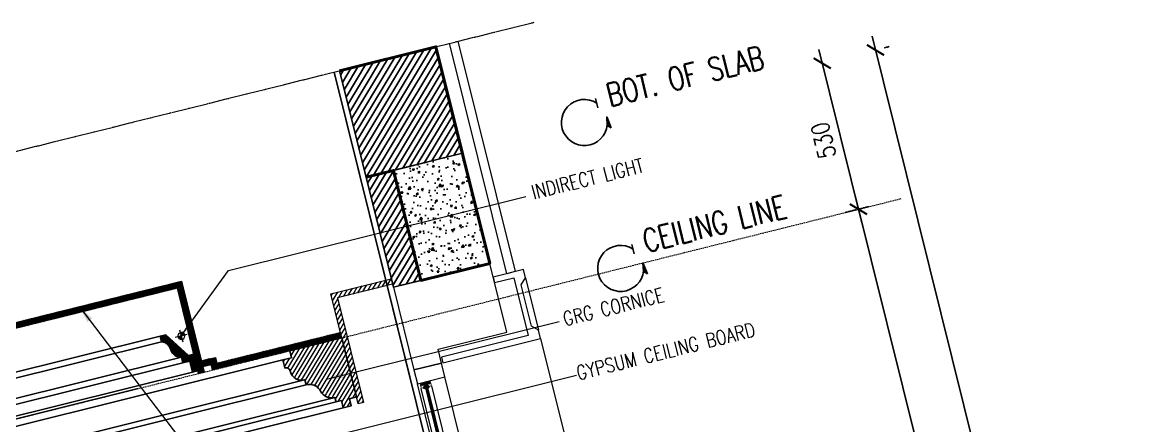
# Model space of a CAD drawing. Header units: inches. Extents: x 122939 to 389145, y 29603 to 574065.
# Drawn here: x 368465 to 372392, y 516010 to 517432 of the extents above; entities that cross this region are included whole.
import ezdxf

# ---------------------------------------------------------------- set-up
doc = ezdxf.new("R2010")
doc.units = ezdxf.units.IN
doc.header["$MEASUREMENT"] = 0
for name, pattern in [('DASHED', [0.75, 0.5, -0.25]), ('HIDDEN', [0.375, 0.25, -0.125]), ('HIDDEN2', [0.1875, 0.125, -0.0625]), ('PHANTOM-Z', [69.2, 60, -1.4, 2.5, -1.4, 2.5, -1.4])]:
    doc.linetypes.add(name, pattern=pattern)
for name, color, linetype, lineweight in [('1st floor$0$A-FLOR-HRAL', 4, 'Continuous', 18), ('a-cut', 30, 'PHANTOM-Z', 18), ('A-FLOR-SLAB', 7, 'Continuous', 40), ('A-FLOR-TIL1', 6, 'Continuous', 18), ('A-GLAZ', 134, 'Continuous', 18), ('A-RNDR-ALUM', 1, 'Continuous', 9), ('A-RNDR-CONC', 2, 'Continuous', 18), ('A-RNDR-PLST', 1, 'Continuous', 9), ('A-RNDR-PT36', 253, 'Continuous', 20), ('A-WALL-STON', 4, 'Continuous', 18), ('GRC', 41, 'Continuous', 0), ('GRC Hatch', 253, 'Continuous', 0), ('ID-NOTES', 3, 'Continuous', 0)]:
    doc.layers.add(name, color=color, linetype=linetype, lineweight=lineweight)
for name, color, linetype in [('8', 8, 'Continuous'), ('A-DIM', 9, 'Continuous'), ('A-Hidden', 8, 'HIDDEN'), ('A-WALL', 7, 'Continuous'), ('Calliper_wall hatch_CHB', 8, 'Continuous'), ('CQ Wall hatch_CHB', 8, 'Continuous'), ('gypsum', 31, 'Continuous'), ('Layer1', 1, 'Continuous'), ('Layer7', 8, 'Continuous')]:
    doc.layers.add(name, color=color, linetype=linetype)
doc.styles.add('grid_250', font='romans.shx', dxfattribs={"width": 0.75, "height": 0.75})
doc.styles.add('ID-ROMANS', font='romans.shx', dxfattribs={"width": 0.8})
doc.styles.add('ZZ-Dim All', font='romans.shx', dxfattribs={"width": 0.8})
doc.dimstyles.new('DIM 0200', dxfattribs={"dimscale": 200, "dimtxt": 1, "dimasz": 0.8, "dimexe": 0.5, "dimexo": 1, "dimgap": 0.4, "dimtad": 1, "dimdec": 0, "dimrnd": 10, "dimdsep": 46, "dimtxsty": 'ZZ-Dim All', "dimblk1": 'ARCHTICK', "dimblk2": 'ARCHTICK', "dimsah": 1, "dimcen": 1, "dimdle": 0.5, "dimclrd": 256, "dimclre": 256, "dimclrt": 256, "dimadec": 0, "dimazin": 2, "dimtfac": 1, "dimtdec": 0, "dimtix": 1, "dimtmove": 2, "dimatfit": 2, "dimfxl": 1, "dimfxlon": 1, "dimtolj": 1, "dimtzin": 0, "dimlwd": -1, "dimlwe": -1, "dimarcsym": 0})
doc.dimstyles.new('DIM-100', dxfattribs={"dimscale": 50, "dimtxt": 1.25, "dimasz": 1, "dimexe": 1, "dimexo": 1, "dimgap": 0.6, "dimtad": 1, "dimdec": 0, "dimrnd": 5, "dimdsep": 46, "dimtxsty": 'ZZ-Dim All', "dimblk1": 'ARCHTICK', "dimblk2": 'ARCHTICK', "dimsah": 1, "dimcen": 1, "dimdle": 1, "dimclrd": 256, "dimclre": 8, "dimclrt": 256, "dimazin": 2, "dimtfac": 1, "dimtdec": 0, "dimtix": 1, "dimtmove": 2, "dimatfit": 2, "dimfxl": 0.1, "dimtolj": 1, "dimtzin": 0, "dimlwd": -1, "dimlwe": -1, "dimarcsym": 0})

# ---------------------------------------------------------------- blocks, each defined once
blk = doc.blocks.new('_ARCHTICK')
at = {"color": 0, "linetype": 'ByBlock', "const_width": 0.15}
blk.add_lwpolyline([(-0.5, -0.5), (0.5, 0.5)], dxfattribs=at)
blk = doc.blocks.new('*D65')
at = {"layer": 'A-DIM', "transparency": 16777216}
blk.add_line((372167.7, 513745.7), (371402.4, 516822), dxfattribs=at)
at = {"layer": 'Defpoints', "color": 0, "transparency": 16777216}
for p in [(371414.4, 516773.4, 0), (371414.4, 516773.4), (372155.6, 513794.3)]:
    blk.add_point(p, dxfattribs=at)
at = {"layer": 'A-DIM', "transparency": 16777216, "xscale": 49.99999999999999, "yscale": 49.99999999999999, "zscale": 49.99999999999999}
for p, rotation in [((371414.4, 516773.4), 103.9714232829857), ((372155.6, 513794.3), 283.9714232829857)]:
    blk.add_blockref('_ARCHTICK', p, dxfattribs=dict(at, rotation=rotation))
at = {"layer": 'A-DIM', "color": 3, "transparency": 16777216, "insert": (371725.6, 515269.1), "char_height": 62.5, "attachment_point": 5, "rotation": 103.9714, "style": 'ZZ-Dim All'}
blk.add_mtext('\\A1;3070', dxfattribs=at)
blk = doc.blocks.new('*D66')
at = {"layer": 'A-DIM', "transparency": 16777216}
blk.add_line((371426.5, 516724.9), (371274.4, 517336.3), dxfattribs=at)
at = {"layer": 'A-DIM', "color": 8, "linetype": 'HIDDEN2', "transparency": 16777216}
blk.add_line((371450.8, 516782.5), (371365.9, 516761.4), dxfattribs=at)
at = {"layer": 'Defpoints', "color": 0, "transparency": 16777216}
for p in [(371286.5, 517287.8, 0), (371286.5, 517287.8), (371499.3, 516794.6, 0)]:
    blk.add_point(p, dxfattribs=at)
at = {"layer": 'A-DIM', "transparency": 16777216, "xscale": 49.99999999999999, "yscale": 49.99999999999999, "zscale": 49.99999999999999}
for p, rotation in [((371286.5, 517287.8), 103.9714232829857), ((371414.4, 516773.4), 283.9714232829857)]:
    blk.add_blockref('_ARCHTICK', p, dxfattribs=dict(at, rotation=rotation))
at = {"layer": 'A-DIM', "color": 3, "transparency": 16777216, "insert": (371291, 517015.8), "char_height": 62.5, "attachment_point": 5, "rotation": 103.9714, "style": 'ZZ-Dim All'}
blk.add_mtext('\\A1;530', dxfattribs=at)
blk = doc.blocks.new('half')
at = {"layer": 'GRC Hatch', "lineweight": 0, "ltscale": 5}
h = blk.add_hatch(dxfattribs=at)
h.set_pattern_fill('ANSI31', color=256, scale=30)
h.set_pattern_definition([(135, (111029.2882, -6e-11), (2.65165043, 2.65165043), [])])
h.paths.add_polyline_path([(60617, 11176.5), (60617, 11196.5), (60586.2, 11196.5), (60586.2, 11466.5), (60566.2, 11466.5), (60566.2, 11156.5), (60586.2, 11156.5), (60586.2, 11176.5)])
edge = h.paths.add_edge_path()
edge.add_line((60466.2, 11316.5), (60466.2, 11296.5))
edge.add_arc((60453.7, 11261.1), 37.5, 0.5662, 70.5092, ccw=False)
edge.add_arc((60527, 11261.8), 35.8, 180.5344, 260.6682)
edge.add_line((60521.2, 11226.5), (60521.2, 11206.5))
edge.add_line((60521.2, 11206.5), (60546.2, 11206.5))
edge.add_line((60546.2, 11206.5), (60546.2, 11166.5))
edge.add_line((60546.2, 11166.5), (60566.2, 11166.5))
edge.add_line((60566.2, 11166.5), (60566.2, 11226.5))
edge.add_line((60566.2, 11226.5), (60546.2, 11226.5))
edge.add_line((60546.2, 11226.5), (60486.2, 11316.5))
edge.add_line((60486.2, 11316.5), (60466.2, 11316.5))
at = {"layer": 'gypsum', "ltscale": 5, "elevation": 0}
blk.add_lwpolyline([(60617, 11176.5), (60617, 11196.5), (60586.2, 11196.5), (60586.2, 11466.5), (60566.2, 11466.5), (60566.2, 11156.5), (60586.2, 11156.5), (60586.2, 11176.5), (60617, 11176.5)], dxfattribs=at)
blk.add_lwpolyline([(60466.2, 11316.5), (60466.2, 11296.5, -0.315025), (60491.2, 11261.5, 0.364631), (60521.2, 11226.5), (60521.2, 11206.5), (60546.2, 11206.5), (60546.2, 11166.5), (60566.2, 11166.5), (60566.2, 11226.5), (60546.2, 11226.5), (60486.2, 11316.5)], format="xyb", close=True, dxfattribs=at)
blk = doc.blocks.new('light')
at = {"layer": '1st floor$0$A-FLOR-HRAL'}
h = blk.add_hatch(dxfattribs=at)
h.set_pattern_fill('ANSI31', color=256, style=0)
h.set_pattern_definition([(45, (3.66744, 0), (-0.08838834765, 0.08838834765), [])])
h.paths.add_polyline_path([(50492.3, 1889.6), (50492.3, 1901.7, 0.414214), (50480.2, 1889.6)])
h.paths.add_polyline_path([(50492.3, 1877.5, 0.414214), (50504.4, 1889.6), (50492.3, 1889.6)])
for p, q in [((50471.3, 1889.6), (50515.5, 1889.6)), ((50492.3, 1866.4), (50492.3, 1911.1))]:
    blk.add_line(p, q, dxfattribs=at)
blk.add_circle((50492.3, 1889.6), 12.1, dxfattribs=at)
blk = doc.blocks.new('CEIL001')
at = {"layer": '8'}
h = blk.add_hatch(dxfattribs=at)
h.set_pattern_fill('ANSI31', color=256, scale=30, style=0)
h.set_pattern_definition([(45, (-522834.697, -8484.2517), (-2.65165043, 2.65165043), [])])
h.paths.add_polyline_path([(2890.1, -20), (2890.1, 0), (5820.2, 0), (5820.2, -20)])
h = blk.add_hatch(dxfattribs=at)
h.set_pattern_fill('ANSI31', color=256, scale=30, style=0)
h.set_pattern_definition([(45, (-50225.4063, -10452.2095), (-2.65165043, 2.65165043), [])])
h.paths.add_polyline_path([(6320.1, -310), (6320.1, -330), (5850.9, -330), (5850.9, -290), (5870.9, -290), (5870.9, -310)])
at = {"layer": 'GRC Hatch'}
h = blk.add_hatch(dxfattribs=at)
h.set_pattern_fill('ANSI31', color=256, scale=100, angle=-13.9714)
h.set_pattern_definition([(45, (-93499.426, -30431.668), (-8.8388348, 8.8388348), [])])
h.paths.add_polyline_path([(6320.1, -570), (6320.1, -170), (6540.1, -170), (6540.1, -190), (6340.1, -190), (6340.1, -570)])
h = blk.add_hatch(dxfattribs=at)
h.set_pattern_fill('ANSI31', color=256, scale=100, angle=-13.9714)
h.set_pattern_definition([(45, (-93499.426, -30431.668), (-8.8388348, 8.8388348), [])])
edge = h.paths.add_edge_path()
edge.add_line((6131, -355.3), (6131, -330))
edge.add_line((6131, -330), (6320.1, -330))
edge.add_line((6320.1, -330), (6320.1, -544.6))
edge.add_line((6320.1, -544.6), (6294.8, -544.6))
edge.add_line((6294.8, -544.6), (6294.8, -570))
edge.add_line((6294.8, -570), (6265.6, -570))
edge.add_line((6265.6, -570), (6265.6, -544.4))
edge.add_line((6265.6, -544.4), (6246.3, -544.4))
edge.add_line((6246.3, -544.4), (6246.5, -527.8))
edge.add_arc((6243.9, -485.6), 42.3, 192.2157, 273.5377, ccw=False)
edge.add_arc((6155.7, -506.5), 48.3, 14.2548, 42.8437)
edge.add_arc((6160, -503.5), 43.2, 43.884, 92.0552)
edge.add_line((6158.4, -460.4), (6158.3, -441.7))
edge.add_arc((6155.6, -402), 39.8, 180.8074, 273.9866, ccw=False)
edge.add_arc((6092.8, -402.8), 23, 0.6191, 29.7575)
edge.add_arc((6100.2, -399.3), 14.8, 32.3052, 92.8704)
edge.add_line((6099.5, -384.5), (6099.5, -355.3))
edge.add_line((6099.5, -355.3), (6131, -355.3))
at = {"layer": 'GRC'}
blk.add_lwpolyline([(2890.1, -20), (2890.1, 0), (5820.2, 0), (5820.2, -20)], close=True, dxfattribs=at)
at = {"layer": 'GRC', "elevation": 0}
blk.add_lwpolyline([(6320.1, -570), (6320.1, -170), (6540.1, -170), (6540.1, -190), (6340.1, -190), (6340.1, -570)], close=True, dxfattribs=at)
blk.add_lwpolyline([(6320.1, -330), (5850.9, -330), (5850.9, -290), (5870.9, -290), (5870.9, -310), (6320.1, -310)], dxfattribs=at)
at = {"layer": 'gypsum', "elevation": 0}
blk.add_lwpolyline([(6131, -355.3), (6131, -330), (6320.1, -330), (6320.1, -544.6), (6294.8, -544.6), (6294.8, -570), (6265.6, -570), (6265.6, -544.4), (6246.3, -544.4), (6246.5, -527.8, -0.370517), (6202.5, -494.5, 0.125394), (6191.1, -473.6, 0.213337), (6158.4, -460.4), (6158.3, -441.7, -0.43056), (6115.8, -402.6, 0.12783), (6112.8, -391.4, 0.270594), (6099.5, -384.5), (6099.5, -355.3)], format="xyb", close=True, dxfattribs=at)
blk.add_blockref('half', (-54766, -11486.5, 0))
at = {"layer": 'A-FLOR-TIL1', "xscale": -0.9999999999999994, "rotation": 359.9999999999983}
blk.add_blockref('light', (56265.5, -2076.5, 0), dxfattribs=at)
blk = doc.blocks.new('*D118')
at = {"layer": 'A-DIM', "transparency": 16777216}
blk.add_line((372355.7, 513792.5, 0), (371462.4, 517383.1, 0), dxfattribs=at)
at = {"layer": 'A-DIM', "color": 8, "linetype": 'HIDDEN2', "transparency": 16777216}
for p, q in [((371506, 517342.4, 0), (371523, 517346.6, 0)), ((372375.2, 513848.9, 0), (372392.1, 513853.1, 0))]:
    blk.add_line(p, q, dxfattribs=at)
at = {"layer": 'Defpoints', "color": 0, "transparency": 16777216}
for p in [(371457.5, 517330.3, 0), (371474.4, 517334.5, 0), (372326.7, 513836.8, 0)]:
    blk.add_point(p, dxfattribs=at)
at = {"layer": 'A-DIM', "transparency": 16777216, "xscale": 50, "yscale": 50, "zscale": 50}
for p, rotation in [((371474.4, 517334.5, 0), 103.9714232829857), ((372343.6, 513841, 0), 283.9714232829857)]:
    blk.add_blockref('_ARCHTICK', p, dxfattribs=dict(at, rotation=rotation))
at = {"layer": 'A-DIM', "color": 3, "transparency": 16777216, "insert": (371849.6, 515573, 0), "char_height": 62.5, "attachment_point": 5, "rotation": 103.9714, "style": 'ZZ-Dim All'}
blk.add_mtext('\\A1;3600', dxfattribs=at)
blk = doc.blocks.new('GLAZ-2')
at = {"layer": 'A-GLAZ'}
for p, q in [((-26.3, 2838.5, 0), (-26.3, 2458.5, 0)), ((-24.9, 2838.5, 0), (-24.9, 2458.5, 0)), ((-23.6, 2838.5, 0), (-23.6, 2458.5, 0)), ((-22.3, 2838.5, 0), (-22.3, 2458.5, 0)), ((-20.9, 2838.5, 0), (-20.9, 2458.5, 0)), ((-19.6, 2838.5, 0), (-19.6, 2458.5, 0)), ((-18.3, 2838.5, 0), (-18.3, 2458.5, 0))]:
    blk.add_line(p, q, dxfattribs=at)
at = {"layer": 'A-RNDR-ALUM'}
for p, q in [((-50, 2450), (-50, 2850, 0)), ((-38.2, 2847.4, 0), (-37.5, 2847.4, 0)), ((-38.2, 2839.4, 0), (-38.2, 2847.4, 0)), ((-38.2, 2847.4, 0), (-37.5, 2847.4, 0)), ((-38.2, 2839.4, 0), (-38.2, 2847.4, 0)), ((-38.2, 2839.4, 0), (-37.5, 2839.4, 0)), ((-38.2, 2839.4, 0), (-37.5, 2839.4, 0)), ((-37.5, 2839.4, 0), (-37.5, 2847.4, 0)), ((-37.5, 2839.4, 0), (-37.5, 2847.4, 0)), ((-37.5, 2845.7, 0), (-7.1, 2845.7, 0)), ((-37.5, 2845.7, 0), (-7.1, 2845.7, 0)), ((-37.5, 2844.5, 0), (-7.1, 2844.5, 0)), ((-37.5, 2844.5, 0), (-7.1, 2844.5, 0)), ((-37.5, 2843.4, 0), (-7.1, 2843.4, 0)), ((-37.5, 2843.4, 0), (-7.1, 2843.4, 0)), ((-37.5, 2842.2, 0), (-7.1, 2842.2, 0)), ((-37.5, 2842.2, 0), (-7.1, 2842.2, 0)), ((-37.5, 2841, 0), (-7.1, 2841, 0)), ((-37.5, 2841, 0), (-7.1, 2841, 0)), ((-36, 2847.4, 0), (-35.3, 2847.4, 0)), ((-36, 2847.4, 0), (-35.3, 2847.4, 0)), ((-36, 2839.4, 0), (-35.3, 2839.4, 0)), ((-36, 2839.4, 0), (-35.3, 2839.4, 0)), ((-6.4, 2847.4, 0), (-7.1, 2847.4, 0)), ((-7.1, 2839.4, 0), (-7.1, 2847.4, 0)), ((-6.4, 2847.4, 0), (-7.1, 2847.4, 0)), ((-7.1, 2839.4, 0), (-7.1, 2847.4, 0)), ((-6.4, 2839.4, 0), (-7.1, 2839.4, 0)), ((-6.4, 2839.4, 0), (-7.1, 2839.4, 0)), ((-6.4, 2839.4, 0), (-6.4, 2847.4, 0)), ((-6.4, 2839.4, 0), (-6.4, 2847.4, 0)), ((50, 2450), (50, 2850, 0))]:
    blk.add_line(p, q, dxfattribs=at)
blk.add_lwpolyline([(-50, 2850), (50, 2850), (50, 2900), (-50, 2900)], close=True, dxfattribs=at)
at = {"layer": 'A-RNDR-ALUM', "const_width": 0.928, "elevation": 0}
for points in [[(-43.7, 2848.6, -0.414214), (-44.2, 2849.1)], [(-43.7, 2848.6, -0.414214), (-44.2, 2849.1)], [(-0.7, 2848.6, 0.414214), (-0.2, 2849.1)], [(-0.7, 2848.6, 0.414214), (-0.2, 2849.1)]]:
    blk.add_lwpolyline(points, format="xyb", dxfattribs=at)
at = {"layer": 'A-RNDR-ALUM', "elevation": 0}
blk.add_lwpolyline([(-14, 2832.4), (-15.6, 2832.4), (-15.6, 2829.5, -0.015553), (-14.8, 2830), (-11.6, 2830, 0.104304), (-18.3, 2823.9), (-18.3, 2826.5, -0.016036), (-17.6, 2827.2), (-17.6, 2828.5), (-18.3, 2829.1), (-18.3, 2832), (-17.6, 2831.3), (-17.6, 2833.7), (-18.3, 2834.3), (-18.3, 2837.2), (-17.6, 2836.5), (-17.6, 2837.8, 0.414214), (-18.3, 2838.5), (-26.3, 2838.5, 0.414214), (-26.9, 2837.8), (-26.9, 2836.5), (-26.3, 2837.2), (-26.3, 2834.3), (-26.9, 2833.7), (-26.9, 2831.3), (-26.3, 2832), (-26.3, 2829.1), (-26.9, 2828.5), (-26.9, 2827.2, -0.016036), (-26.3, 2826.5), (-26.3, 2823.9, 0.104304), (-33, 2830), (-29.8, 2830, -0.015553), (-28.9, 2829.5), (-28.9, 2832.4), (-30.6, 2832.4, 0.021646), (-28.9, 2835.9), (-28.9, 2837.8, -0.414214), (-26.3, 2840.5), (-18.3, 2840.5, -0.414214), (-15.6, 2837.8), (-15.6, 2835.9, 0.021646)], format="xyb", close=True, dxfattribs=at)
at = {"layer": 'A-RNDR-ALUM'}
for points in [[(-44.6, 2850, 0), (-44.6, 2849.1, 0), (-42.2, 2850, 0), (-43.7, 2849.1, 0)], [(-44.6, 2850, 0), (-44.6, 2849.1, 0), (-42.2, 2850, 0), (-43.7, 2849.1, 0)], [(-42.2, 2850, 0), (-43.7, 2849.1, 0), (-42.2, 2848.2, 0), (-43.7, 2848.2, 0)], [(-42.2, 2850, 0), (-43.7, 2849.1, 0), (-42.2, 2848.2, 0), (-43.7, 2848.2, 0)], [(-40.6, 2832.4, 0), (-40.6, 2831.2, 0), (-29.9, 2832.4, 0), (-29.9, 2831.2, 0)], [(-40.6, 2832.4, 0), (-40.6, 2831.2, 0), (-29.9, 2832.4, 0), (-29.9, 2831.2, 0)], [(-40.6, 2831.2, 0), (-40.6, 2830, 0), (-29.9, 2831.2, 0), (-29.9, 2830, 0)], [(-40.6, 2831.2, 0), (-40.6, 2830, 0), (-29.9, 2831.2, 0), (-29.9, 2830, 0)], [(-36.9, 2848.2, 0), (-35, 2850, 0), (-39.8, 2848.2, 0), (-39.8, 2850, 0)], [(-36.9, 2848.2, 0), (-35, 2850, 0), (-39.8, 2848.2, 0), (-39.8, 2850, 0)], [(-39.8, 2836.7, 0), (-39.8, 2838.5, 0), (-35, 2836.7, 0), (-36.9, 2838.5, 0)], [(-39.8, 2836.7, 0), (-39.8, 2838.5, 0), (-35, 2836.7, 0), (-36.9, 2838.5, 0)], [(-36.9, 2846, 0), (-35, 2846, 0), (-36.9, 2848.2, 0), (-35, 2850, 0)], [(-36.9, 2846, 0), (-35, 2846, 0), (-36.9, 2848.2, 0), (-35, 2850, 0)], [(-36.9, 2840.7, 0), (-35, 2840.7, 0), (-36.9, 2838.5, 0), (-35, 2836.7, 0)], [(-36.9, 2840.7, 0), (-35, 2840.7, 0), (-36.9, 2838.5, 0), (-35, 2836.7, 0)], [(-4.3, 2832.4, 0), (-4.3, 2831.2, 0), (-15.1, 2832.4, 0), (-15.1, 2831.2, 0)], [(-4.3, 2832.4, 0), (-4.3, 2831.2, 0), (-15.1, 2832.4, 0), (-15.1, 2831.2, 0)], [(-4.3, 2831.2, 0), (-4.3, 2830, 0), (-15.1, 2831.2, 0), (-15.1, 2830, 0)], [(-4.3, 2831.2, 0), (-4.3, 2830, 0), (-15.1, 2831.2, 0), (-15.1, 2830, 0)], [(-7.5, 2848.2, 0), (-9.4, 2850, 0), (-4.6, 2848.2, 0), (-4.6, 2850, 0)], [(-7.5, 2846, 0), (-9.4, 2846, 0), (-7.5, 2848.2, 0), (-9.4, 2850, 0)], [(-7.5, 2846, 0), (-9.4, 2846, 0), (-7.5, 2848.2, 0), (-9.4, 2850, 0)], [(-7.5, 2848.2, 0), (-9.4, 2850, 0), (-4.6, 2848.2, 0), (-4.6, 2850, 0)], [(-7.5, 2840.7, 0), (-9.4, 2840.7, 0), (-7.5, 2838.5, 0), (-9.4, 2836.7, 0)], [(-7.5, 2840.7, 0), (-9.4, 2840.7, 0), (-7.5, 2838.5, 0), (-9.4, 2836.7, 0)], [(-4.6, 2836.7, 0), (-4.6, 2838.5, 0), (-9.4, 2836.7, 0), (-7.5, 2838.5, 0)], [(-4.6, 2836.7, 0), (-4.6, 2838.5, 0), (-9.4, 2836.7, 0), (-7.5, 2838.5, 0)], [(-2.2, 2850, 0), (-0.7, 2849.1, 0), (-2.2, 2848.2, 0), (-0.7, 2848.2, 0)], [(0.2, 2850, 0), (0.2, 2849.1, 0), (-2.2, 2850, 0), (-0.7, 2849.1, 0)], [(-2.2, 2850, 0), (-0.7, 2849.1, 0), (-2.2, 2848.2, 0), (-0.7, 2848.2, 0)], [(0.2, 2850, 0), (0.2, 2849.1, 0), (-2.2, 2850, 0), (-0.7, 2849.1, 0)]]:
    blk.add_solid(points, dxfattribs=at)
for points in [[(-42.2, 2830, 0), (-39.8, 2832.4, 0), (-42.2, 2850, 0), (-39.8, 2850, 0)], [(-42.2, 2830, 0), (-39.8, 2832.4, 0), (-42.2, 2850, 0), (-39.8, 2850, 0)], [(-42.2, 2830, 0), (-39.8, 2832.4, 0), (-40.1, 2830, 0), (-40.1, 2832.4, 0)], [(-42.2, 2830, 0), (-39.8, 2832.4, 0), (-40.1, 2830, 0), (-40.1, 2832.4, 0)], [(-4.6, 2832.4, 0), (-2.2, 2830, 0), (-4.6, 2850, 0), (-2.2, 2850, 0)], [(-4.6, 2832.4, 0), (-2.2, 2830, 0), (-4.6, 2850, 0), (-2.2, 2850, 0)], [(-2.2, 2830, 0), (-4.6, 2832.4, 0), (-4.3, 2830, 0), (-4.3, 2832.4, 0)], [(-2.2, 2830, 0), (-4.6, 2832.4, 0), (-4.3, 2830, 0), (-4.3, 2832.4, 0)]]:
    blk.add_trace(points, dxfattribs=at)
at = {"layer": 'A-RNDR-PT36'}
for p, q in [((-42.2, 2830, 0), (-42.2, 2470, 0)), ((-2.2, 2470, 0), (-2.2, 2830, 0))]:
    blk.add_line(p, q, dxfattribs=at)

msp = doc.modelspace()

# ---------------------------------------------------------------- hatches: boundary and pattern name
at = {"layer": 'Calliper_wall hatch_CHB'}
h = msp.add_hatch(dxfattribs=at)
h.set_pattern_fill('AR-CONC', color=256, scale=10, style=0)
h.set_pattern_definition([(63.971423, (279670.886, 464386.25), (71.11917, 11.22781), [7.5, -82.5]), (8.97142, (279670.886, 464386.25), (-31.625426, 69.643965), [6, -66]), (114.42287, (279676.81, 464387.18), (39.493744, 80.871776), [6.37402, -70.11421]), (60.15562, (279666.06, 464405.66), (107.5631, 9.70499), [11.25, -123.75]), (110.60706, (279675.02, 464406.46), (67.1822, 117.09634), [9.56103, -105.17138]), (5.15559, (279666.06, 464405.66), (67.1822, 117.09634), [9, -99]), (34.971423, (279676.97, 464403.22), (67.645578, -24.659192), [7.5, -82.5]), (339.97142, (279676.97, 464403.22), (6.103844, 76.244295), [6, -66]), (85.42287, (279682.606, 464401.16), (73.74942, 51.5851), [6.37402, -70.11421]), (51.471423, (279670.886, 464386.248), (-6.857308, 32.598146), [0, -65.2, 0, -67, 0, -66.25]), (21.471423, (279670.886, 464386.248), (16.006101, 44.62585), [0, -38.2, 0, -63.7, 0, -25.25]), (341.471423, (279649.246, 464380.864), (52.347558, 10.6997366), [0, -25, 0, -78, 0, -103.5]), (331.471423, (279639.54, 464378.45), (54.17642, 23.794676), [0, -32.5, 0, -51.8, 0, -73.5])])
h.paths.add_polyline_path([(369774.67, 516910.437), (370017.274, 516970.796), (370113.849, 516582.63), (369871.245, 516522.27)])
at = {"layer": 'CQ Wall hatch_CHB'}
h = msp.add_hatch(dxfattribs=at)
h.set_pattern_fill('ANSI31', color=8, scale=150, angle=180)
h.set_pattern_definition([(238.971423, (252734.533, 457684.529), (16.0670684, -9.6649787), [])])
h.paths.add_polyline_path([(369677.628, 516886.293), (370017.274, 516970.796), (369923.916, 517346.033), (369584.27, 517261.529)])
h = msp.add_hatch(dxfattribs=at)
h.set_pattern_fill('ANSI31', color=8, scale=150, angle=180)
h.set_pattern_definition([(238.971423, (279670.886, 464386.248), (16.0670684, -9.6649787), [])])
h.paths.add_polyline_path([(369871.245, 516522.27), (369774.204, 516498.127), (369677.628, 516886.293), (369774.67, 516910.437)])
at = {"layer": 'Layer1'}
for points in [[(370542.678, 517059.959), (370526.346, 517098.651), (370527.998, 517068.092)], [(370670.64, 516545.639), (370654.308, 516584.331), (370655.96, 516553.772)]]:
    msp.add_hatch(color=256, dxfattribs=at).paths.add_polyline_path(points)

# ---------------------------------------------------------------- linework, layer by layer
msp.add_line((369677.628, 516886.293, 0), (369584.27, 517261.529, -0.001))
at = {"elevation": 0}
for points in [[(369677.628, 516886.293), (370017.274, 516970.796), (369923.916, 517346.033), (369584.27, 517261.529)], [(369774.67, 516910.437), (370017.274, 516970.796), (370113.849, 516582.63), (369871.245, 516522.27)]]:
    msp.add_lwpolyline(points, close=True, dxfattribs=at)
at = {"layer": 'a-cut'}
msp.add_line((361739.716, 515309.818, 0), (370270.539, 517432.272, 0), dxfattribs=at)
at = {"layer": 'A-FLOR-SLAB'}
msp.add_line((370016.993, 516971.925, 0), (369956.915, 517213.4, 0), dxfattribs=at)
at = {"layer": 'A-FLOR-SLAB', "elevation": -0.001}
msp.add_lwpolyline([(369584.27, 517261.529), (369923.916, 517346.033), (370113.849, 516582.63), (369871.245, 516522.27), (369774.67, 516910.437), (369677.628, 516886.293)], dxfattribs=at)
at = {"layer": 'A-Hidden', "linetype": 'DASHED', "lineweight": 0, "ltscale": 10}
msp.add_line((361933.941, 514414.718, 0), (371565.209, 516810.961, -0.001), dxfattribs=at)
at = {"layer": 'A-RNDR-CONC', "elevation": 0}
msp.add_lwpolyline([(370113.849, 516582.63), (369774.204, 516498.127), (369846.635, 516207.002), (369943.677, 516231.145), (369931.605, 516279.666), (370174.209, 516340.026)], close=True, dxfattribs=at)
at = {"layer": 'A-RNDR-PLST', "color": 1, "ltscale": 0.03}
msp.add_line((369564.862, 517256.701, 0), (369832.055, 516182.765, 0), dxfattribs=at)
at = {"layer": 'A-RNDR-PT36'}
for p, q in [((370239.91, 516531.555, 0), (370285.783, 516347.176, 0)), ((370293.026, 516318.063, 0), (370993.196, 513503.856, 0))]:
    msp.add_line(p, q, dxfattribs=at)
at = {"layer": 'A-WALL', "elevation": 0}
msp.add_lwpolyline([(369871.245, 516522.27), (369774.204, 516498.127), (369677.628, 516886.293), (369774.67, 516910.437)], close=True, dxfattribs=at)
at = {"layer": 'A-WALL-STON', "elevation": 0}
msp.add_lwpolyline([(370001.549, 517365.348), (370203.555, 516553.424), (370174.442, 516546.181), (369972.437, 517358.105)], dxfattribs=at)
msp.add_lwpolyline([(370232.667, 516560.667), (370125.921, 516534.109), (370130.75, 516514.701), (370198.679, 516531.601), (370249.381, 516327.814), (369943.7, 516251.761), (369948.529, 516232.353), (370293.026, 516318.063), (370285.783, 516347.176), (370261.546, 516361.755), (370225.331, 516507.318), (370239.91, 516531.555)], close=True, dxfattribs=at)
at = {"layer": 'GRC'}
for p, q in [((369564.862, 517256.701, 0), (370527.397, 513387.966, 0)), ((370551.54, 513290.924, 0), (369564.862, 517256.701, 0))]:
    msp.add_line(p, q, dxfattribs=at)
at = {"layer": 'gypsum', "color": 8}
for p, q in [((368951.61, 516325.58, -0.001), (363497.71, 514968.659, -0.001)), ((363502.539, 514949.251, -0.001), (368956.439, 516306.172, -0.001)), ((369383.845, 516242.206, -0.007), (363124.38, 514684.861, -0.001)), ((369031.541, 516232.113, -0.001), (363446.635, 514842.598, -0.001)), ((363466.067, 514868.042, -0.001), (369026.713, 516251.522, -0.001)), ((363436.884, 514798.953, -0.001), (369065.459, 516199.333, -0.001)), ((369456.447, 516171.228, -0.007), (363118.691, 514594.405, -0.001)), ((369466.429, 516154.459, -0.007), (363120.09, 514575.501, -0.001)), ((369563.067, 516109.001, -0.007), (363053.964, 514489.547, -0.001)), ((369572.035, 516094.097, -0.007), (363039.412, 514468.791, -0.001))]:
    msp.add_line(p, q, dxfattribs=at)
at = {"layer": 'gypsum', "color": 8, "elevation": -0.001}
for points in [[(362943.605, 514665.921), (368873.79, 516141.341)], [(363017.226, 514436.921), (369596.885, 516073.929)]]:
    msp.add_lwpolyline(points, dxfattribs=at)
at = {"layer": 'Layer1'}
for points, elevation in [([(370542.678, 517059.959), (370526.346, 517098.651), (370527.998, 517068.092)], 349.001), ([(370670.64, 516545.639), (370654.308, 516584.331), (370655.96, 516553.772)], 536.924)]:
    msp.add_lwpolyline(points, close=True, dxfattribs=dict(at, elevation=elevation))
at = {"layer": 'Layer7'}
for p, q in [((370495.432, 517130.703, 0), (370487.318, 517163.314, 0)), ((370623.394, 516616.382, 187.923), (370615.281, 516648.994, 187.923))]:
    msp.add_line(p, q, dxfattribs=at)
for centre in [(370447.651, 517079.072, 0), (370575.613, 516564.752, 187.923)]:
    msp.add_arc(centre, 81.094, 57.461395, 13.971423, dxfattribs=at)

# ---------------------------------------------------------------- block references
at = {"layer": 'A-FLOR-SLAB', "rotation": 13.97142328298569}
msp.add_blockref('GLAZ-2', (370595.315, 513404.864, 0), dxfattribs=at)
at = {"layer": 'GRC', "rotation": 13.9714232829857}
msp.add_blockref('CEIL001', (363379.032, 515114.315, -0.001), dxfattribs=at)

# ---------------------------------------------------------------- texts
at = {"layer": 'ID-NOTES', "style": 'grid_250', "width": 0.75}
for s, p in [('BOT. OF SLAB ', (370537.952, 517134.33, 0)), ('CEILING LINE', (370665.914, 516620.009, 187.923))]:
    msp.add_text(s, height=81.25, rotation=13.971423, dxfattribs=at).set_placement(p)
at = {"layer": 'ID-NOTES', "char_height": 50, "width": 1075.05767, "attachment_point": 1, "rotation": 13.971423, "style": 'ID-ROMANS'}
for s, insert in [('INDIRECT LIGHT', (370256.004, 516856.485, 0)), ('GRG CORNICE', (370367.156, 516409.726, 0)), ('GYPSUM CEILING BOARD', (370414.572, 516219.146, 0))]:
    msp.add_mtext(s, dxfattribs=dict(at, insert=insert))

# ---------------------------------------------------------------- dimensions: what is measured, and where the dimension line sits
at = {"layer": 'A-DIM'}
for base, p1, p2, picture, middle in [((371474.433, 517334.534, 0), (372326.694, 513836.827, 0.001), (371457.518, 517330.325, 0), '*D118', (371849.583, 515572.996, 0)), ((371286.466, 517287.768, 0), (371499.319, 516794.568, 0), (371286.466, 517287.768, 0), '*D66', (371291.009, 517015.819, 0)), ((371414.428, 516773.447, 0), (372155.642, 513794.269, 0), (371414.428, 516773.447, 0.001), '*D65', (371725.597, 515269.07, 0))]:
    dim = msp.add_linear_dim(base=base, p1=p1, p2=p2, angle=103.971423, dimstyle='DIM-100', override={"dimclrt": 3}, dxfattribs=at)
    dim.commit()
    dim.dimension.update_dxf_attribs({"geometry": picture, "text_midpoint": middle})

# ---------------------------------------------------------------- leaders
at = {"layer": 'ID-NOTES'}
for points in [[(369025.548, 516326.611, -0.001), (369193.118, 516557.168, -0.001), (370241.528, 516818.011, -0.001)], [(368666.842, 516429.913, -0.001), (369100.912, 515860.502, -0.001), (370419.338, 516188.524, -0.001)], [(369538.37, 516174.224, -0.001), (370358.266, 516378.212, -0.001)]]:
    msp.add_leader(points, dimstyle='DIM 0200', override={"dimasz": 0.3, "dimtad": 0, "dimclrd": 8}, dxfattribs=at)

doc.saveas('drawing.dxf')
